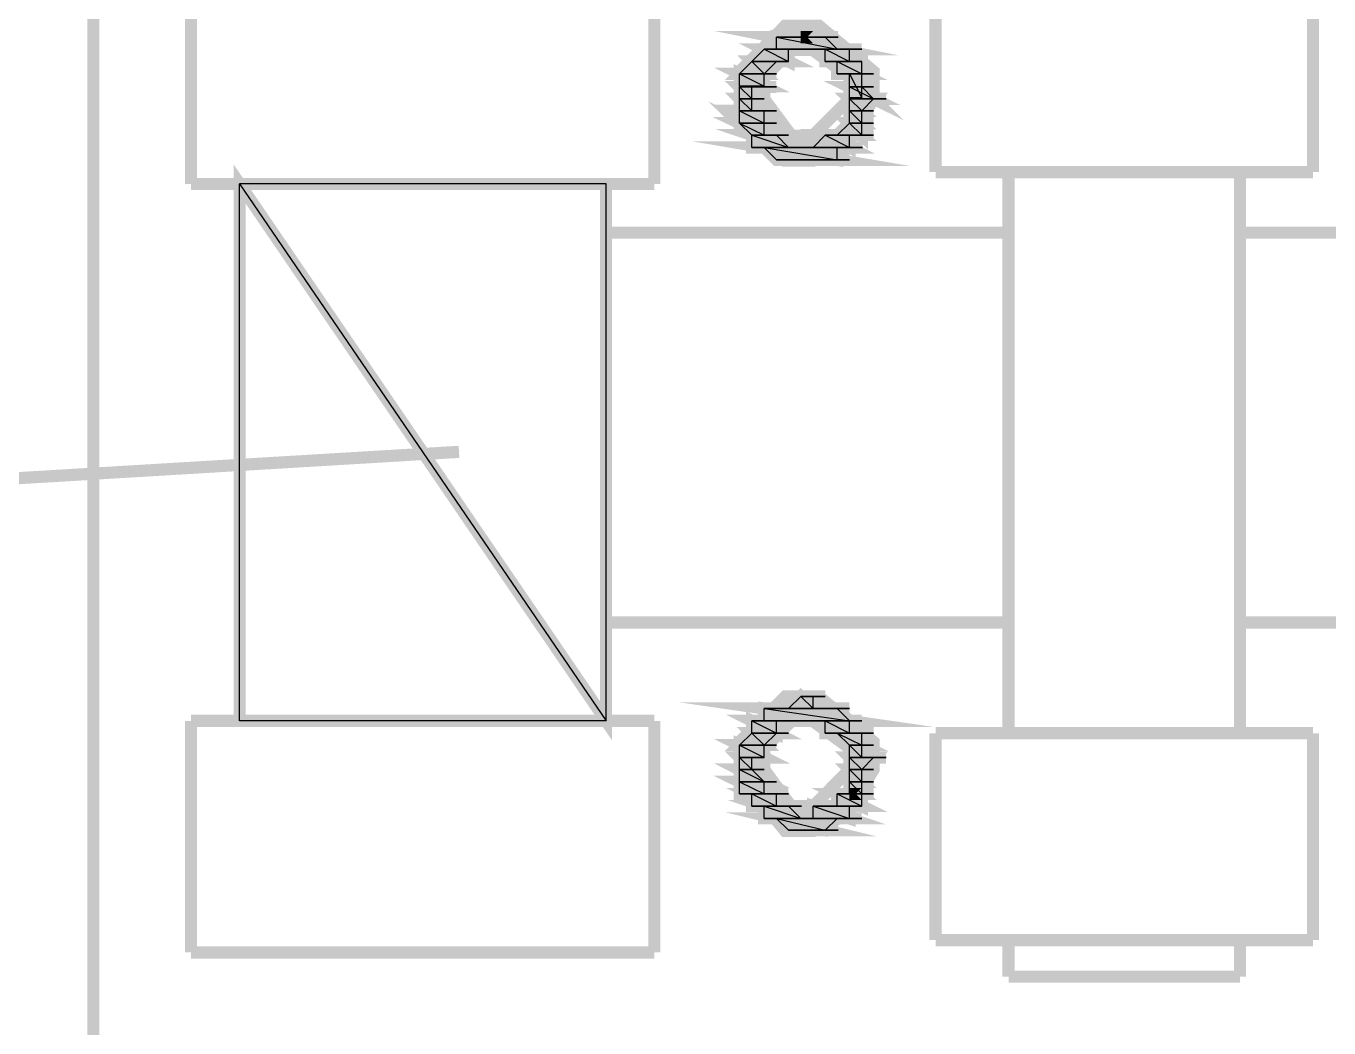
# Model space of a CAD drawing. Header units: metres. Extents: x -593 to 248, y 430 to 1024.
# Drawn here: x -12.604 to -8.075, y 685.48 to 688.962 of the extents above; entities that cross this region are included whole.
import ezdxf

# ---------------------------------------------------------------- set-up
doc = ezdxf.new("R2010")
doc.units = ezdxf.units.M
doc.header["$MEASUREMENT"] = 0
doc.layers.add('C00-00-00-BLACK', color=7, linetype='Continuous')
doc.layers.add('CFF-00-00', color=1, linetype='Continuous')

msp = doc.modelspace()

# ---------------------------------------------------------------- linework, layer by layer
at = {"layer": 'C00-00-00-BLACK', "const_width": 0.0423}
for points in [[(-12.3696, 690.7014), (-12.3696, 681.5054)], [(-12.0306, 689.2194), (-12.0306, 688.4134)], [(-10.4198, 688.4134), (-10.4198, 689.2194)], [(-9.4426, 689.1784), (-9.4426, 688.4544)], [(-8.131, 688.4544), (-8.131, 689.1784)], [(-12.0306, 688.4134), (-10.4198, 688.4134)], [(-11.8612, 688.4134), (-11.8612, 686.5474)], [(-10.5877, 688.4134), (-10.5877, 686.5474)], [(-9.4426, 688.4544), (-8.131, 688.4544)], [(-9.189, 688.4544), (-9.189, 686.5044)], [(-8.3843, 686.5044), (-8.3843, 688.4544)], [(-9.189, 688.2444), (-10.5877, 688.2444)], [(-10.5877, 688.2444), (-10.5877, 686.8894)], [(-7.154, 688.2444), (-8.3843, 688.2444)], [(-10.5877, 686.8894), (-9.189, 686.8894)], [(-8.3843, 686.8894), (-7.154, 686.8894)], [(-10.4198, 686.5474), (-12.0306, 686.5474)], [(-12.0306, 686.5474), (-12.0306, 685.7424)], [(-10.4198, 685.7424), (-10.4198, 686.5474)], [(-8.131, 686.5044), (-9.4426, 686.5044)], [(-9.4426, 686.5044), (-9.4426, 685.7854)], [(-8.131, 685.7854), (-8.131, 686.5044)], [(-9.4426, 685.7854), (-8.131, 685.7854)], [(-9.189, 685.6584), (-9.189, 685.7854)], [(-9.189, 685.7854), (-8.3843, 685.7854)], [(-8.3843, 685.7854), (-8.3843, 685.6584)], [(-12.0306, 685.7424), (-10.4198, 685.7424)], [(-8.3843, 685.6584), (-9.189, 685.6584)]]:
    msp.add_lwpolyline(points, dxfattribs=at)
for points in [[(-9.6578, 688.7504), (-9.6578, 688.8044), (-9.8479, 688.9634), (-9.9111, 688.9634), (-9.9651, 688.9634), (-10.1235, 688.8044), (-10.1235, 688.7504), (-10.1235, 688.6874), (-9.9651, 688.4944), (-9.9111, 688.4944), (-9.8684, 688.4944), (-9.7375, 688.5754), (-9.6578, 688.7084), (-9.6578, 688.7504)], [(-9.8257, 688.9234), (-9.9954, 688.9234), (-9.7844, 688.8814), (-9.8257, 688.9234)], [(-9.9954, 688.9234), (-9.7844, 688.8814), (-9.9954, 688.8814), (-9.9954, 688.9234)], [(-9.9538, 688.9234), (-9.8257, 688.9234), (-9.9954, 688.9234), (-9.9538, 688.9234)], [(-9.9954, 688.9234), (-9.8257, 688.9234), (-9.7816, 688.9234), (-9.9954, 688.9234)], [(-9.8257, 688.9234), (-9.7816, 688.9234), (-9.9954, 688.9234), (-9.8257, 688.9234)], [(-9.9111, 688.9234), (-9.8684, 688.9234), (-9.9538, 688.9234), (-9.9111, 688.9234)], [(-9.8684, 688.9234), (-9.9538, 688.9234), (-9.8257, 688.9234), (-9.8684, 688.9234)], [(-9.9111, 688.9234), (-9.8684, 688.9234), (-9.8257, 688.9234), (-9.9111, 688.9234)], [(-9.8684, 688.9234), (-9.9111, 688.9234), (-9.8684, 688.9234)], [(-10.0381, 688.8814), (-9.9538, 688.8394), (-10.0808, 688.8394), (-10.0381, 688.8814)], [(-9.9538, 688.8814), (-10.0381, 688.8814), (-9.9538, 688.8394), (-9.9538, 688.8814)], [(-9.9954, 688.8814), (-9.7844, 688.8814), (-10.0381, 688.8814), (-9.9954, 688.8814)], [(-9.7417, 688.8814), (-9.6991, 688.8814), (-10.0381, 688.8814), (-9.7417, 688.8814)], [(-9.7417, 688.8814), (-10.0381, 688.8814), (-9.7844, 688.8814), (-9.7417, 688.8814)], [(-10.0381, 688.8814), (-9.7417, 688.8814), (-9.6991, 688.8814), (-10.0381, 688.8814)], [(-9.7417, 688.8814), (-9.6991, 688.8814), (-10.0381, 688.8814), (-9.7417, 688.8814)], [(-9.9538, 688.8814), (-9.9111, 688.8814), (-10.0381, 688.8814), (-9.9538, 688.8814)], [(-9.9538, 688.8814), (-10.0381, 688.8814), (-9.9111, 688.8814), (-9.9538, 688.8814)], [(-10.0381, 688.8814), (-9.9538, 688.8814), (-9.9111, 688.8814), (-10.0381, 688.8814)], [(-9.9538, 688.8814), (-9.9111, 688.8814), (-10.0381, 688.8814), (-9.9538, 688.8814)], [(-9.7417, 688.7504), (-9.7417, 688.7844), (-9.8698, 688.8794), (-9.9111, 688.8794), (-9.9428, 688.8794), (-10.0381, 688.7844), (-10.0381, 688.7504), (-10.0381, 688.7084), (-9.9428, 688.5804), (-9.9111, 688.5804), (-9.8698, 688.5804), (-9.7417, 688.7084), (-9.7417, 688.7504)], [(-9.7844, 688.8814), (-9.9954, 688.8814), (-9.7844, 688.8814)], [(-9.7417, 688.8814), (-9.9111, 688.8814), (-9.7417, 688.8814)], [(-9.9111, 688.8814), (-9.7417, 688.8814), (-9.8684, 688.8814), (-9.9111, 688.8814)], [(-9.7417, 688.8814), (-9.8257, 688.8814), (-9.7417, 688.8394), (-9.7417, 688.8814)], [(-9.7417, 688.8814), (-9.8684, 688.8814), (-9.7417, 688.8814)], [(-9.8684, 688.8814), (-9.7417, 688.8814), (-9.8257, 688.8814), (-9.8684, 688.8814)], [(-9.8257, 688.8814), (-9.7417, 688.8394), (-9.8257, 688.8394), (-9.8257, 688.8814)], [(-10.0808, 688.8394), (-10.0381, 688.7964), (-10.1235, 688.7964), (-10.0808, 688.8394)], [(-9.9954, 688.8394), (-10.0808, 688.8394), (-10.0381, 688.7964), (-9.9954, 688.8394)], [(-9.9954, 688.8394), (-9.9538, 688.8394), (-10.0808, 688.8394), (-9.9954, 688.8394)], [(-9.9954, 688.8394), (-10.0808, 688.8394), (-9.9538, 688.8394), (-9.9954, 688.8394)], [(-10.0808, 688.8394), (-9.9954, 688.8394), (-9.9538, 688.8394), (-10.0808, 688.8394)], [(-9.9954, 688.8394), (-9.9538, 688.8394), (-10.0808, 688.8394), (-9.9954, 688.8394)], [(-10.0808, 688.8394), (-9.9954, 688.8394), (-9.9538, 688.8394), (-10.0808, 688.8394)], [(-9.9954, 688.8394), (-9.9538, 688.8394), (-10.0808, 688.8394), (-9.9954, 688.8394)], [(-9.6991, 688.8394), (-9.7844, 688.8394), (-9.6991, 688.7964), (-9.6991, 688.8394)], [(-9.8257, 688.8394), (-9.7417, 688.8394), (-9.6991, 688.8394), (-9.8257, 688.8394)], [(-9.7417, 688.8394), (-9.6991, 688.8394), (-9.8257, 688.8394), (-9.7417, 688.8394)], [(-9.7417, 688.8394), (-9.8257, 688.8394), (-9.6991, 688.8394), (-9.7417, 688.8394)], [(-9.8257, 688.8394), (-9.6991, 688.8394), (-9.7844, 688.8394), (-9.8257, 688.8394)], [(-9.7844, 688.8394), (-9.6991, 688.7964), (-9.7844, 688.7964), (-9.7844, 688.8394)], [(-9.7417, 688.7964), (-9.6991, 688.7124), (-9.7417, 688.7124), (-9.7417, 688.7964)], [(-10.0381, 688.7964), (-10.1235, 688.7964), (-10.0381, 688.7534), (-10.0381, 688.7964)], [(-10.1235, 688.7964), (-10.0381, 688.7534), (-10.1235, 688.7534), (-10.1235, 688.7964)], [(-10.1235, 688.7964), (-10.0381, 688.7964), (-9.9954, 688.7964), (-10.1235, 688.7964)], [(-10.0381, 688.7964), (-9.9954, 688.7964), (-10.1235, 688.7964), (-10.0381, 688.7964)], [(-10.1235, 688.7504), (-10.0808, 688.7094), (-10.1235, 688.7094), (-10.1235, 688.7504)], [(-9.7844, 688.7964), (-9.6991, 688.7964), (-9.6578, 688.7964), (-9.7844, 688.7964)], [(-9.6991, 688.7964), (-9.6578, 688.7964), (-9.7844, 688.7964), (-9.6991, 688.7964)], [(-9.6991, 688.7964), (-9.7844, 688.7964), (-9.6991, 688.7964)], [(-9.7844, 688.7964), (-9.6991, 688.7964), (-9.7417, 688.7964), (-9.7844, 688.7964)], [(-9.6991, 688.7964), (-9.7417, 688.7964), (-9.6991, 688.7124), (-9.6991, 688.7964)], [(-10.0808, 688.7504), (-10.1235, 688.7504), (-10.0808, 688.7094), (-10.0808, 688.7504)], [(-10.1235, 688.7504), (-10.0381, 688.7504), (-9.9954, 688.7504), (-10.1235, 688.7504)], [(-10.0381, 688.7504), (-9.9954, 688.7504), (-10.1235, 688.7504), (-10.0381, 688.7504)], [(-10.0808, 688.7504), (-10.0381, 688.7504), (-10.1235, 688.7504), (-10.0808, 688.7504)], [(-10.0808, 688.7504), (-10.1235, 688.7504), (-10.0381, 688.7504), (-10.0808, 688.7504)], [(-10.1235, 688.7094), (-10.0808, 688.6674), (-10.1235, 688.6674), (-10.1235, 688.7094)], [(-9.6991, 688.7504), (-9.7417, 688.7504), (-9.6578, 688.7094), (-9.6991, 688.7504)], [(-9.7417, 688.7504), (-9.6578, 688.7094), (-9.7417, 688.7094), (-9.7417, 688.7504)], [(-9.7417, 688.7504), (-9.6991, 688.7504), (-9.6578, 688.7504), (-9.7417, 688.7504)], [(-9.6991, 688.7504), (-9.6578, 688.7504), (-9.7417, 688.7504), (-9.6991, 688.7504)], [(-9.7417, 688.7094), (-9.6991, 688.6674), (-9.7417, 688.6674), (-9.7417, 688.7094)], [(-10.0808, 688.7094), (-10.1235, 688.7094), (-10.0808, 688.6674), (-10.0808, 688.7094)], [(-10.1235, 688.7094), (-10.0808, 688.7094), (-10.0381, 688.7094), (-10.1235, 688.7094)], [(-10.0808, 688.7094), (-10.0381, 688.7094), (-10.1235, 688.7094), (-10.0808, 688.7094)], [(-9.6578, 688.7094), (-9.7417, 688.7094), (-9.6991, 688.6674), (-9.6578, 688.7094)], [(-9.7417, 688.7094), (-9.6578, 688.7094), (-9.6148, 688.7094), (-9.7417, 688.7094)], [(-9.6578, 688.7094), (-9.6148, 688.7094), (-9.7417, 688.7094), (-9.6578, 688.7094)], [(-9.7417, 688.6674), (-9.6991, 688.6244), (-9.7417, 688.6244), (-9.7417, 688.6674)], [(-10.1235, 688.6244), (-10.0381, 688.5834), (-10.0808, 688.5834), (-10.1235, 688.6244)], [(-10.0381, 688.6674), (-10.1235, 688.6674), (-10.0381, 688.6244), (-10.0381, 688.6674)], [(-10.1235, 688.6674), (-10.0381, 688.6244), (-10.1235, 688.6244), (-10.1235, 688.6674)], [(-10.0381, 688.6674), (-9.9954, 688.6674), (-10.1235, 688.6674), (-10.0381, 688.6674)], [(-10.0381, 688.6674), (-10.1235, 688.6674), (-10.0808, 688.6674), (-10.0381, 688.6674)], [(-10.1235, 688.6674), (-10.0381, 688.6674), (-9.9954, 688.6674), (-10.1235, 688.6674)], [(-10.0381, 688.6674), (-9.9954, 688.6674), (-10.1235, 688.6674), (-10.0381, 688.6674)], [(-9.6991, 688.6674), (-9.7417, 688.6674), (-9.6991, 688.6244), (-9.6991, 688.6674)], [(-9.7417, 688.6674), (-9.6991, 688.6674), (-9.6578, 688.6674), (-9.7417, 688.6674)], [(-9.6991, 688.6674), (-9.6578, 688.6674), (-9.7417, 688.6674), (-9.6991, 688.6674)], [(-9.7417, 688.6674), (-9.6991, 688.6674), (-9.6578, 688.6674), (-9.7417, 688.6674)], [(-9.6991, 688.6674), (-9.6578, 688.6674), (-9.7417, 688.6674), (-9.6991, 688.6674)], [(-10.0381, 688.6244), (-10.1235, 688.6244), (-10.0381, 688.5834), (-10.0381, 688.6244)], [(-10.1235, 688.6244), (-10.0381, 688.6244), (-9.9954, 688.6244), (-10.1235, 688.6244)], [(-10.0381, 688.6244), (-9.9954, 688.6244), (-10.1235, 688.6244), (-10.0381, 688.6244)], [(-9.7417, 688.6244), (-9.6991, 688.5834), (-9.7844, 688.5834), (-9.7417, 688.6244)], [(-9.6991, 688.6244), (-9.7417, 688.6244), (-9.6991, 688.5834), (-9.6991, 688.6244)], [(-9.7417, 688.6244), (-9.6991, 688.6244), (-9.6578, 688.6244), (-9.7417, 688.6244)], [(-9.6991, 688.6244), (-9.6578, 688.6244), (-9.7417, 688.6244), (-9.6991, 688.6244)], [(-9.9954, 688.5834), (-10.0808, 688.5834), (-9.9538, 688.5404), (-9.9954, 688.5834)], [(-10.0808, 688.5834), (-9.9538, 688.5404), (-10.0808, 688.5404), (-10.0808, 688.5834)], [(-9.9954, 688.5834), (-9.9538, 688.5834), (-10.0808, 688.5834), (-9.9954, 688.5834)], [(-9.9954, 688.5834), (-10.0808, 688.5834), (-10.0381, 688.5834), (-9.9954, 688.5834)], [(-10.0808, 688.5834), (-9.9954, 688.5834), (-9.9538, 688.5834), (-10.0808, 688.5834)], [(-9.9954, 688.5834), (-9.9538, 688.5834), (-10.0808, 688.5834), (-9.9954, 688.5834)], [(-10.0381, 688.5404), (-9.7844, 688.4974), (-9.9954, 688.4974), (-10.0381, 688.5404)], [(-9.8257, 688.5834), (-9.7417, 688.5404), (-9.8684, 688.5404), (-9.8257, 688.5834)], [(-9.7417, 688.5834), (-9.8257, 688.5834), (-9.7417, 688.5404), (-9.7417, 688.5834)], [(-9.7844, 688.5834), (-9.7417, 688.5834), (-9.8257, 688.5834), (-9.7844, 688.5834)], [(-9.8257, 688.5834), (-9.7417, 688.5834), (-9.6991, 688.5834), (-9.8257, 688.5834)], [(-9.7417, 688.5834), (-9.6991, 688.5834), (-9.8257, 688.5834), (-9.7417, 688.5834)], [(-9.7844, 688.5834), (-9.6991, 688.5834), (-9.6578, 688.5834), (-9.7844, 688.5834)], [(-9.6991, 688.5834), (-9.6578, 688.5834), (-9.7844, 688.5834), (-9.6991, 688.5834)], [(-9.7844, 688.5834), (-9.6991, 688.5834), (-9.6578, 688.5834), (-9.7844, 688.5834)], [(-9.6991, 688.5834), (-9.6578, 688.5834), (-9.7844, 688.5834), (-9.6991, 688.5834)], [(-9.6991, 688.5834), (-9.7844, 688.5834), (-9.7417, 688.5834), (-9.6991, 688.5834)], [(-9.7844, 688.5404), (-10.0381, 688.5404), (-9.7844, 688.4974), (-9.7844, 688.5404)], [(-10.0808, 688.5404), (-9.9513, 688.5404), (-9.9083, 688.5404), (-10.0808, 688.5404)], [(-9.9513, 688.5404), (-9.9083, 688.5404), (-10.0808, 688.5404), (-9.9513, 688.5404)], [(-9.9538, 688.5404), (-10.0808, 688.5404), (-9.9538, 688.5404)], [(-10.0808, 688.5404), (-9.9538, 688.5404), (-10.0381, 688.5404), (-10.0808, 688.5404)], [(-9.9111, 688.5404), (-9.8684, 688.5404), (-10.0381, 688.5404), (-9.9111, 688.5404)], [(-9.9111, 688.5404), (-10.0381, 688.5404), (-9.9538, 688.5404), (-9.9111, 688.5404)], [(-10.0381, 688.5404), (-9.9083, 688.5404), (-9.8656, 688.5404), (-10.0381, 688.5404)], [(-9.9083, 688.5404), (-9.8656, 688.5404), (-10.0381, 688.5404), (-9.9083, 688.5404)], [(-10.0381, 688.5404), (-9.7417, 688.5404), (-9.6991, 688.5404), (-10.0381, 688.5404)], [(-9.7417, 688.5404), (-9.6991, 688.5404), (-10.0381, 688.5404), (-9.7417, 688.5404)], [(-9.7844, 688.5404), (-9.7417, 688.5404), (-10.0381, 688.5404), (-9.7844, 688.5404)], [(-9.7844, 688.5404), (-10.0381, 688.5404), (-9.7417, 688.5404), (-9.7844, 688.5404)], [(-9.8684, 688.5404), (-9.7417, 688.5404), (-9.9111, 688.5404), (-9.8684, 688.5404)], [(-9.8684, 688.5404), (-9.7389, 688.5404), (-9.6962, 688.5404), (-9.8684, 688.5404)], [(-9.7389, 688.5404), (-9.6962, 688.5404), (-9.8684, 688.5404), (-9.7389, 688.5404)], [(-9.7417, 688.5404), (-9.8684, 688.5404), (-9.7417, 688.5404)], [(-11.8612, 688.4134), (-10.5877, 686.5474), (-11.8612, 686.5474), (-11.8612, 688.4134)], [(-9.9954, 688.4974), (-9.7844, 688.4974), (-9.7417, 688.4974), (-9.9954, 688.4974)], [(-9.7844, 688.4974), (-9.7417, 688.4974), (-9.9954, 688.4974), (-9.7844, 688.4974)], [(-9.7844, 688.4974), (-9.9954, 688.4974), (-9.8257, 688.4974), (-9.7844, 688.4974)], [(-9.9954, 688.4974), (-9.8257, 688.4974), (-9.9538, 688.4974), (-9.9954, 688.4974)], [(-9.9538, 688.4974), (-9.8243, 688.4974), (-9.7816, 688.4974), (-9.9538, 688.4974)], [(-9.8243, 688.4974), (-9.7816, 688.4974), (-9.9538, 688.4974), (-9.8243, 688.4974)], [(-9.8257, 688.4974), (-9.9538, 688.4974), (-9.8684, 688.4974), (-9.8257, 688.4974)], [(-9.9538, 688.4974), (-9.8684, 688.4974), (-9.9111, 688.4974), (-9.9538, 688.4974)], [(-9.9111, 688.4974), (-9.8684, 688.4974), (-9.8257, 688.4974), (-9.9111, 688.4974)], [(-10.5877, 688.4134), (-11.8612, 688.4134), (-10.5877, 686.5474), (-10.5877, 688.4134)], [(-9.6578, 686.4204), (-9.6578, 686.4744), (-9.8479, 686.6324), (-9.9111, 686.6324), (-9.9651, 686.6324), (-10.1235, 686.4744), (-10.1235, 686.4204), (-10.1235, 686.3574), (-9.9651, 686.1644), (-9.9111, 686.1644), (-9.8684, 686.1644), (-9.7375, 686.2454), (-9.6578, 686.3784), (-9.6578, 686.4204)], [(-9.9111, 686.6324), (-9.8684, 686.5904), (-9.9538, 686.5904), (-9.9111, 686.6324)], [(-9.8684, 686.6324), (-9.9111, 686.6324), (-9.8684, 686.5904), (-9.8684, 686.6324)], [(-9.9111, 686.6324), (-9.8684, 686.6324), (-9.8257, 686.6324), (-9.9111, 686.6324)], [(-9.7844, 686.5904), (-10.0381, 686.5904), (-9.7417, 686.5474), (-9.7844, 686.5904)], [(-10.0808, 686.5474), (-9.9954, 686.5044), (-10.0808, 686.5044), (-10.0808, 686.5474)], [(-10.0381, 686.5904), (-9.7417, 686.5474), (-10.0381, 686.5474), (-10.0381, 686.5904)], [(-9.9954, 686.5904), (-9.7844, 686.5904), (-10.0381, 686.5904), (-9.9954, 686.5904)], [(-9.7844, 686.5904), (-9.7417, 686.5904), (-9.9979, 686.5904), (-9.7844, 686.5904)], [(-9.7844, 686.5904), (-9.9979, 686.5904), (-9.8257, 686.5904), (-9.7844, 686.5904)], [(-9.9538, 686.5904), (-9.8257, 686.5904), (-9.9954, 686.5904), (-9.9538, 686.5904)], [(-9.9954, 686.5904), (-9.8257, 686.5904), (-9.7816, 686.5904), (-9.9954, 686.5904)], [(-9.8257, 686.5904), (-9.7816, 686.5904), (-9.9954, 686.5904), (-9.8257, 686.5904)], [(-9.7844, 686.5904), (-9.9954, 686.5904), (-9.7844, 686.5904)], [(-9.8684, 686.5904), (-9.9538, 686.5904), (-9.8257, 686.5904), (-9.8684, 686.5904)], [(-9.7844, 686.5044), (-9.6991, 686.4634), (-9.7417, 686.4634), (-9.7844, 686.5044)], [(-9.8257, 686.5474), (-9.7417, 686.5044), (-9.8257, 686.5044), (-9.8257, 686.5474)], [(-10.0808, 686.5044), (-10.0381, 686.4634), (-10.1235, 686.4634), (-10.0808, 686.5044)], [(-9.9954, 686.5474), (-10.0808, 686.5474), (-9.9954, 686.5044), (-9.9954, 686.5474)], [(-10.0381, 686.5474), (-9.9538, 686.5474), (-10.0808, 686.5474), (-10.0381, 686.5474)], [(-9.9954, 686.5474), (-9.9538, 686.5474), (-10.0808, 686.5474), (-9.9954, 686.5474)], [(-9.9954, 686.5474), (-10.0808, 686.5474), (-9.9538, 686.5474), (-9.9954, 686.5474)], [(-9.7417, 686.4204), (-9.7417, 686.4524), (-9.8698, 686.5474), (-9.9111, 686.5474), (-9.9428, 686.5474), (-10.0381, 686.4524), (-10.0381, 686.4204), (-10.0381, 686.3784), (-9.9428, 686.2484), (-9.9111, 686.2484), (-9.8698, 686.2484), (-9.7417, 686.3784), (-9.7417, 686.4204)], [(-10.0381, 686.5474), (-9.7417, 686.5474), (-9.6991, 686.5474), (-10.0381, 686.5474)], [(-9.7417, 686.5474), (-9.6991, 686.5474), (-10.0381, 686.5474), (-9.7417, 686.5474)], [(-9.9538, 686.5474), (-9.9111, 686.5474), (-10.0381, 686.5474), (-9.9538, 686.5474)], [(-9.9538, 686.5474), (-10.0381, 686.5474), (-9.9111, 686.5474), (-9.9538, 686.5474)], [(-10.0381, 686.5474), (-9.9538, 686.5474), (-9.9111, 686.5474), (-10.0381, 686.5474)], [(-9.9538, 686.5474), (-9.9111, 686.5474), (-10.0381, 686.5474), (-9.9538, 686.5474)], [(-9.9538, 686.5474), (-10.0381, 686.5474), (-9.9538, 686.5474)], [(-9.7417, 686.5474), (-9.9111, 686.5474), (-9.7417, 686.5474)], [(-9.9111, 686.5474), (-9.7417, 686.5474), (-9.8684, 686.5474), (-9.9111, 686.5474)], [(-9.7417, 686.5474), (-9.8257, 686.5474), (-9.7417, 686.5044), (-9.7417, 686.5474)], [(-9.7417, 686.5474), (-9.8684, 686.5474), (-9.7417, 686.5474)], [(-9.8684, 686.5474), (-9.7417, 686.5474), (-9.8257, 686.5474), (-9.8684, 686.5474)], [(-9.8257, 686.5474), (-9.7417, 686.5474), (-9.6991, 686.5474), (-9.8257, 686.5474)], [(-9.7417, 686.5474), (-9.6991, 686.5474), (-9.8257, 686.5474), (-9.7417, 686.5474)], [(-10.1235, 686.4634), (-10.0381, 686.4204), (-10.1235, 686.4204), (-10.1235, 686.4634)], [(-9.9954, 686.5044), (-10.0808, 686.5044), (-10.0381, 686.4634), (-9.9954, 686.5044)], [(-10.0808, 686.5044), (-9.9954, 686.5044), (-9.9538, 686.5044), (-10.0808, 686.5044)], [(-9.9954, 686.5044), (-9.9538, 686.5044), (-10.0808, 686.5044), (-9.9954, 686.5044)], [(-9.6991, 686.5044), (-9.7844, 686.5044), (-9.6991, 686.4634), (-9.6991, 686.5044)], [(-9.7417, 686.5044), (-9.8257, 686.5044), (-9.6991, 686.5044), (-9.7417, 686.5044)], [(-9.8257, 686.5044), (-9.6991, 686.5044), (-9.7844, 686.5044), (-9.8257, 686.5044)], [(-9.7844, 686.5044), (-9.6991, 686.5044), (-9.6578, 686.5044), (-9.7844, 686.5044)], [(-9.6991, 686.5044), (-9.6578, 686.5044), (-9.7844, 686.5044), (-9.6991, 686.5044)], [(-9.7844, 686.5044), (-9.6991, 686.5044), (-9.6578, 686.5044), (-9.7844, 686.5044)], [(-9.6991, 686.5044), (-9.6578, 686.5044), (-9.7844, 686.5044), (-9.6991, 686.5044)], [(-9.7417, 686.4634), (-9.6991, 686.4204), (-9.7417, 686.4204), (-9.7417, 686.4634)], [(-10.0381, 686.4634), (-10.1235, 686.4634), (-10.0381, 686.4204), (-10.0381, 686.4634)], [(-10.0808, 686.4204), (-10.1235, 686.4204), (-10.0808, 686.3784), (-10.0808, 686.4204)], [(-10.1235, 686.4634), (-10.0381, 686.4634), (-9.9954, 686.4634), (-10.1235, 686.4634)], [(-10.0381, 686.4634), (-9.9954, 686.4634), (-10.1235, 686.4634), (-10.0381, 686.4634)], [(-10.1235, 686.4634), (-10.0381, 686.4634), (-9.9954, 686.4634), (-10.1235, 686.4634)], [(-10.0381, 686.4634), (-9.9954, 686.4634), (-10.1235, 686.4634), (-10.0381, 686.4634)], [(-10.1235, 686.4204), (-10.0808, 686.3784), (-10.1235, 686.3784), (-10.1235, 686.4204)], [(-10.0808, 686.4204), (-10.0381, 686.4204), (-10.1235, 686.4204), (-10.0808, 686.4204)], [(-10.0808, 686.4204), (-10.1235, 686.4204), (-10.0381, 686.4204), (-10.0808, 686.4204)], [(-9.6578, 686.4204), (-9.7417, 686.4204), (-9.6991, 686.3784), (-9.6578, 686.4204)], [(-9.6991, 686.4634), (-9.7417, 686.4634), (-9.6991, 686.4204), (-9.6991, 686.4634)], [(-9.7417, 686.4634), (-9.6991, 686.4634), (-9.6578, 686.4634), (-9.7417, 686.4634)], [(-9.6991, 686.4634), (-9.6578, 686.4634), (-9.7417, 686.4634), (-9.6991, 686.4634)], [(-9.7417, 686.4204), (-9.6991, 686.3784), (-9.7417, 686.3784), (-9.7417, 686.4204)], [(-9.6578, 686.4204), (-9.6148, 686.4204), (-9.7417, 686.4204), (-9.6578, 686.4204)], [(-9.6578, 686.4204), (-9.7417, 686.4204), (-9.6991, 686.4204), (-9.6578, 686.4204)], [(-9.7417, 686.4204), (-9.6578, 686.4204), (-9.6148, 686.4204), (-9.7417, 686.4204)], [(-9.6578, 686.4204), (-9.6148, 686.4204), (-9.7417, 686.4204), (-9.6578, 686.4204)], [(-10.0808, 686.3784), (-10.1235, 686.3784), (-10.0381, 686.3354), (-10.0808, 686.3784)], [(-10.1235, 686.3784), (-10.0381, 686.3354), (-10.1235, 686.3354), (-10.1235, 686.3784)], [(-10.1235, 686.3784), (-10.0808, 686.3784), (-10.0381, 686.3784), (-10.1235, 686.3784)], [(-10.0808, 686.3784), (-10.0381, 686.3784), (-10.1235, 686.3784), (-10.0808, 686.3784)], [(-10.1235, 686.3784), (-10.0808, 686.3784), (-10.0381, 686.3784), (-10.1235, 686.3784)], [(-10.0808, 686.3784), (-10.0381, 686.3784), (-10.1235, 686.3784), (-10.0808, 686.3784)], [(-9.6991, 686.3784), (-9.7417, 686.3784), (-9.6991, 686.3354), (-9.6991, 686.3784)], [(-9.7417, 686.3784), (-9.6991, 686.3354), (-9.7417, 686.3354), (-9.7417, 686.3784)], [(-9.7417, 686.3784), (-9.6991, 686.3784), (-9.6578, 686.3784), (-9.7417, 686.3784)], [(-9.6991, 686.3784), (-9.6578, 686.3784), (-9.7417, 686.3784), (-9.6991, 686.3784)], [(-10.0381, 686.3354), (-10.1235, 686.3354), (-10.0381, 686.2934), (-10.0381, 686.3354)], [(-10.1235, 686.3354), (-10.0381, 686.2934), (-10.1235, 686.2934), (-10.1235, 686.3354)], [(-10.1235, 686.3354), (-10.0381, 686.3354), (-9.9954, 686.3354), (-10.1235, 686.3354)], [(-10.0381, 686.3354), (-9.9954, 686.3354), (-10.1235, 686.3354), (-10.0381, 686.3354)], [(-9.6991, 686.3354), (-9.7417, 686.3354), (-9.6991, 686.2934), (-9.6991, 686.3354)], [(-9.7417, 686.3354), (-9.6991, 686.2934), (-9.7417, 686.2934), (-9.7417, 686.3354)], [(-9.7417, 686.3354), (-9.6991, 686.3354), (-9.6578, 686.3354), (-9.7417, 686.3354)], [(-9.6991, 686.3354), (-9.6578, 686.3354), (-9.7417, 686.3354), (-9.6991, 686.3354)], [(-9.9954, 686.2934), (-10.0808, 686.2934), (-9.9954, 686.2514), (-9.9954, 686.2934)], [(-10.1235, 686.2934), (-10.0381, 686.2934), (-9.9954, 686.2934), (-10.1235, 686.2934)], [(-10.0381, 686.2934), (-9.9954, 686.2934), (-10.1235, 686.2934), (-10.0381, 686.2934)], [(-10.0381, 686.2934), (-10.1235, 686.2934), (-10.0381, 686.2934)], [(-10.1235, 686.2934), (-10.0381, 686.2934), (-10.0808, 686.2934), (-10.1235, 686.2934)], [(-10.0808, 686.2934), (-9.9954, 686.2514), (-10.0808, 686.2514), (-10.0808, 686.2934)], [(-9.9954, 686.2934), (-9.9538, 686.2934), (-10.0808, 686.2934), (-9.9954, 686.2934)], [(-9.9954, 686.2934), (-10.0808, 686.2934), (-10.0381, 686.2934), (-9.9954, 686.2934)], [(-9.6991, 686.2934), (-9.7844, 686.2934), (-9.6991, 686.2514), (-9.6991, 686.2934)], [(-9.7844, 686.2934), (-9.6991, 686.2514), (-9.7844, 686.2514), (-9.7844, 686.2934)], [(-9.7417, 686.2934), (-9.6991, 686.2934), (-9.7844, 686.2934), (-9.7417, 686.2934)], [(-9.7844, 686.2934), (-9.6991, 686.2934), (-9.6578, 686.2934), (-9.7844, 686.2934)], [(-9.6991, 686.2934), (-9.6578, 686.2934), (-9.7844, 686.2934), (-9.6991, 686.2934)], [(-9.6991, 686.2934), (-9.7417, 686.2934), (-9.6991, 686.2934)], [(-9.9538, 686.2514), (-10.0381, 686.2514), (-9.9111, 686.2084), (-9.9538, 686.2514)], [(-9.9538, 686.2514), (-9.9111, 686.2514), (-10.0808, 686.2514), (-9.9538, 686.2514)], [(-9.9538, 686.2514), (-10.0808, 686.2514), (-9.9954, 686.2514), (-9.9538, 686.2514)], [(-10.0808, 686.2514), (-9.9513, 686.2514), (-9.9083, 686.2514), (-10.0808, 686.2514)], [(-9.9513, 686.2514), (-9.9083, 686.2514), (-10.0808, 686.2514), (-9.9513, 686.2514)], [(-9.9538, 686.2514), (-10.0808, 686.2514), (-9.9538, 686.2514)], [(-10.0808, 686.2514), (-9.9538, 686.2514), (-10.0381, 686.2514), (-10.0808, 686.2514)], [(-10.0381, 686.2514), (-9.9111, 686.2084), (-10.0381, 686.2084), (-10.0381, 686.2514)], [(-9.7417, 686.2514), (-9.8684, 686.2514), (-9.7417, 686.2084), (-9.7417, 686.2514)], [(-9.8684, 686.2514), (-9.7417, 686.2084), (-9.8684, 686.2084), (-9.8684, 686.2514)], [(-9.8257, 686.2514), (-9.7417, 686.2514), (-9.8684, 686.2514), (-9.8257, 686.2514)], [(-9.7844, 686.2514), (-9.7417, 686.2514), (-9.8257, 686.2514), (-9.7844, 686.2514)], [(-9.8257, 686.2514), (-9.7417, 686.2514), (-9.6991, 686.2514), (-9.8257, 686.2514)], [(-9.7417, 686.2514), (-9.6991, 686.2514), (-9.8257, 686.2514), (-9.7417, 686.2514)], [(-9.7417, 686.2514), (-9.8257, 686.2514), (-9.7417, 686.2514)], [(-9.6991, 686.2514), (-9.7844, 686.2514), (-9.7417, 686.2514), (-9.6991, 686.2514)], [(-9.7844, 686.2084), (-9.9954, 686.2084), (-9.8257, 686.1674), (-9.7844, 686.2084)], [(-9.9954, 686.2084), (-9.8257, 686.1674), (-9.9538, 686.1674), (-9.9954, 686.2084)], [(-10.0381, 686.2084), (-9.9083, 686.2084), (-9.8656, 686.2084), (-10.0381, 686.2084)], [(-9.9083, 686.2084), (-9.8656, 686.2084), (-10.0381, 686.2084), (-9.9083, 686.2084)], [(-10.0381, 686.2084), (-9.7417, 686.2084), (-9.6991, 686.2084), (-10.0381, 686.2084)], [(-9.7417, 686.2084), (-9.6991, 686.2084), (-10.0381, 686.2084), (-9.7417, 686.2084)], [(-9.7844, 686.2084), (-9.7417, 686.2084), (-10.0381, 686.2084), (-9.7844, 686.2084)], [(-9.7844, 686.2084), (-10.0381, 686.2084), (-9.7417, 686.2084), (-9.7844, 686.2084)], [(-9.7844, 686.2084), (-10.0381, 686.2084), (-9.7844, 686.2084)], [(-10.0381, 686.2084), (-9.7844, 686.2084), (-9.9954, 686.2084), (-10.0381, 686.2084)], [(-9.9954, 686.2084), (-9.7844, 686.2084), (-9.7417, 686.2084), (-9.9954, 686.2084)], [(-9.7844, 686.2084), (-9.7417, 686.2084), (-9.9954, 686.2084), (-9.7844, 686.2084)], [(-9.8684, 686.2084), (-9.7417, 686.2084), (-9.9111, 686.2084), (-9.8684, 686.2084)], [(-9.7417, 686.2084), (-9.8684, 686.2084), (-9.7417, 686.2084)], [(-9.9538, 686.1674), (-9.8243, 686.1674), (-9.7816, 686.1674), (-9.9538, 686.1674)], [(-9.8243, 686.1674), (-9.7816, 686.1674), (-9.9538, 686.1674), (-9.8243, 686.1674)], [(-9.8257, 686.1674), (-9.9538, 686.1674), (-9.8684, 686.1674), (-9.8257, 686.1674)], [(-9.9538, 686.1674), (-9.8684, 686.1674), (-9.9111, 686.1674), (-9.9538, 686.1674)], [(-9.9111, 686.1674), (-9.8684, 686.1674), (-9.8257, 686.1674), (-9.9111, 686.1674)]]:
    msp.add_lwpolyline(points, close=True, dxfattribs=at)
at = {"layer": 'C00-00-00-BLACK'}
for points in [[(-9.9538, 688.9234), (-9.8257, 688.9234), (-9.9954, 688.9234), (-9.9538, 688.9234)], [(-9.9954, 688.9234), (-9.8257, 688.9234), (-9.7816, 688.9234), (-9.9954, 688.9234)], [(-9.8257, 688.9234), (-9.7816, 688.9234), (-9.9954, 688.9234), (-9.8257, 688.9234)], [(-9.8257, 688.9234), (-9.9954, 688.9234), (-9.7844, 688.8814), (-9.8257, 688.9234)], [(-9.9954, 688.9234), (-9.7844, 688.8814), (-9.9954, 688.8814), (-9.9954, 688.9234)], [(-9.9111, 688.9234), (-9.8684, 688.9234), (-9.9538, 688.9234), (-9.9111, 688.9234)], [(-9.8684, 688.9234), (-9.9538, 688.9234), (-9.8257, 688.9234), (-9.8684, 688.9234)], [(-9.9111, 688.9234), (-9.8684, 688.9234), (-9.8257, 688.9234), (-9.9111, 688.9234)], [(-9.8684, 688.9234), (-9.9111, 688.9234), (-9.8684, 688.9234)], [(-10.0381, 688.8814), (-9.9538, 688.8394), (-10.0808, 688.8394), (-10.0381, 688.8814)], [(-9.9954, 688.8814), (-9.7844, 688.8814), (-10.0381, 688.8814), (-9.9954, 688.8814)], [(-9.7417, 688.8814), (-9.6991, 688.8814), (-10.0381, 688.8814), (-9.7417, 688.8814)], [(-9.7417, 688.8814), (-10.0381, 688.8814), (-9.7844, 688.8814), (-9.7417, 688.8814)], [(-10.0381, 688.8814), (-9.7417, 688.8814), (-9.6991, 688.8814), (-10.0381, 688.8814)], [(-9.7417, 688.8814), (-9.6991, 688.8814), (-10.0381, 688.8814), (-9.7417, 688.8814)], [(-9.9538, 688.8814), (-9.9111, 688.8814), (-10.0381, 688.8814), (-9.9538, 688.8814)], [(-9.9538, 688.8814), (-10.0381, 688.8814), (-9.9111, 688.8814), (-9.9538, 688.8814)], [(-10.0381, 688.8814), (-9.9538, 688.8814), (-9.9111, 688.8814), (-10.0381, 688.8814)], [(-9.9538, 688.8814), (-9.9111, 688.8814), (-10.0381, 688.8814), (-9.9538, 688.8814)], [(-9.9538, 688.8814), (-10.0381, 688.8814), (-9.9538, 688.8394), (-9.9538, 688.8814)], [(-9.7844, 688.8814), (-9.9954, 688.8814), (-9.7844, 688.8814)], [(-9.7417, 688.8814), (-9.9111, 688.8814), (-9.7417, 688.8814)], [(-9.9111, 688.8814), (-9.7417, 688.8814), (-9.8684, 688.8814), (-9.9111, 688.8814)], [(-9.7417, 688.8814), (-9.8684, 688.8814), (-9.7417, 688.8814)], [(-9.8684, 688.8814), (-9.7417, 688.8814), (-9.8257, 688.8814), (-9.8684, 688.8814)], [(-9.7417, 688.8814), (-9.8257, 688.8814), (-9.7417, 688.8394), (-9.7417, 688.8814)], [(-9.8257, 688.8814), (-9.7417, 688.8394), (-9.8257, 688.8394), (-9.8257, 688.8814)], [(-10.0808, 688.8394), (-10.0381, 688.7964), (-10.1235, 688.7964), (-10.0808, 688.8394)], [(-10.1235, 688.7964), (-10.0381, 688.7964), (-9.9954, 688.7964), (-10.1235, 688.7964)], [(-10.0381, 688.7964), (-9.9954, 688.7964), (-10.1235, 688.7964), (-10.0381, 688.7964)], [(-10.0381, 688.7964), (-10.1235, 688.7964), (-10.0381, 688.7534), (-10.0381, 688.7964)], [(-10.1235, 688.7964), (-10.0381, 688.7534), (-10.1235, 688.7534), (-10.1235, 688.7964)], [(-9.9954, 688.8394), (-9.9538, 688.8394), (-10.0808, 688.8394), (-9.9954, 688.8394)], [(-9.9954, 688.8394), (-10.0808, 688.8394), (-9.9538, 688.8394), (-9.9954, 688.8394)], [(-10.0808, 688.8394), (-9.9954, 688.8394), (-9.9538, 688.8394), (-10.0808, 688.8394)], [(-9.9954, 688.8394), (-9.9538, 688.8394), (-10.0808, 688.8394), (-9.9954, 688.8394)], [(-10.0808, 688.8394), (-9.9954, 688.8394), (-9.9538, 688.8394), (-10.0808, 688.8394)], [(-9.9954, 688.8394), (-9.9538, 688.8394), (-10.0808, 688.8394), (-9.9954, 688.8394)], [(-9.9954, 688.8394), (-10.0808, 688.8394), (-10.0381, 688.7964), (-9.9954, 688.8394)], [(-9.8257, 688.8394), (-9.7417, 688.8394), (-9.6991, 688.8394), (-9.8257, 688.8394)], [(-9.7417, 688.8394), (-9.6991, 688.8394), (-9.8257, 688.8394), (-9.7417, 688.8394)], [(-9.7417, 688.8394), (-9.8257, 688.8394), (-9.6991, 688.8394), (-9.7417, 688.8394)], [(-9.8257, 688.8394), (-9.6991, 688.8394), (-9.7844, 688.8394), (-9.8257, 688.8394)], [(-9.6991, 688.8394), (-9.7844, 688.8394), (-9.6991, 688.7964), (-9.6991, 688.8394)], [(-9.7844, 688.8394), (-9.6991, 688.7964), (-9.7844, 688.7964), (-9.7844, 688.8394)], [(-9.7844, 688.7964), (-9.6991, 688.7964), (-9.6578, 688.7964), (-9.7844, 688.7964)], [(-9.6991, 688.7964), (-9.6578, 688.7964), (-9.7844, 688.7964), (-9.6991, 688.7964)], [(-9.6991, 688.7964), (-9.7844, 688.7964), (-9.6991, 688.7964)], [(-9.7844, 688.7964), (-9.6991, 688.7964), (-9.7417, 688.7964), (-9.7844, 688.7964)], [(-9.6991, 688.7964), (-9.7417, 688.7964), (-9.6991, 688.7124), (-9.6991, 688.7964)], [(-9.7417, 688.7964), (-9.6991, 688.7124), (-9.7417, 688.7124), (-9.7417, 688.7964)], [(-10.1235, 688.7504), (-10.0381, 688.7504), (-9.9954, 688.7504), (-10.1235, 688.7504)], [(-10.0381, 688.7504), (-9.9954, 688.7504), (-10.1235, 688.7504), (-10.0381, 688.7504)], [(-10.0808, 688.7504), (-10.0381, 688.7504), (-10.1235, 688.7504), (-10.0808, 688.7504)], [(-10.0808, 688.7504), (-10.1235, 688.7504), (-10.0381, 688.7504), (-10.0808, 688.7504)], [(-10.0808, 688.7504), (-10.1235, 688.7504), (-10.0808, 688.7094), (-10.0808, 688.7504)], [(-10.1235, 688.7504), (-10.0808, 688.7094), (-10.1235, 688.7094), (-10.1235, 688.7504)], [(-9.7417, 688.7504), (-9.6991, 688.7504), (-9.6578, 688.7504), (-9.7417, 688.7504)], [(-9.6991, 688.7504), (-9.6578, 688.7504), (-9.7417, 688.7504), (-9.6991, 688.7504)], [(-9.6991, 688.7504), (-9.7417, 688.7504), (-9.6578, 688.7094), (-9.6991, 688.7504)], [(-9.7417, 688.7504), (-9.6578, 688.7094), (-9.7417, 688.7094), (-9.7417, 688.7504)], [(-10.1235, 688.7094), (-10.0808, 688.7094), (-10.0381, 688.7094), (-10.1235, 688.7094)], [(-10.0808, 688.7094), (-10.0381, 688.7094), (-10.1235, 688.7094), (-10.0808, 688.7094)], [(-10.0808, 688.7094), (-10.1235, 688.7094), (-10.0808, 688.6674), (-10.0808, 688.7094)], [(-10.1235, 688.7094), (-10.0808, 688.6674), (-10.1235, 688.6674), (-10.1235, 688.7094)], [(-9.7417, 688.7094), (-9.6578, 688.7094), (-9.6148, 688.7094), (-9.7417, 688.7094)], [(-9.6578, 688.7094), (-9.6148, 688.7094), (-9.7417, 688.7094), (-9.6578, 688.7094)], [(-9.6578, 688.7094), (-9.7417, 688.7094), (-9.6991, 688.6674), (-9.6578, 688.7094)], [(-9.7417, 688.7094), (-9.6991, 688.6674), (-9.7417, 688.6674), (-9.7417, 688.7094)], [(-10.0381, 688.6674), (-9.9954, 688.6674), (-10.1235, 688.6674), (-10.0381, 688.6674)], [(-10.0381, 688.6674), (-10.1235, 688.6674), (-10.0808, 688.6674), (-10.0381, 688.6674)], [(-10.1235, 688.6674), (-10.0381, 688.6674), (-9.9954, 688.6674), (-10.1235, 688.6674)], [(-10.0381, 688.6674), (-9.9954, 688.6674), (-10.1235, 688.6674), (-10.0381, 688.6674)], [(-10.0381, 688.6674), (-10.1235, 688.6674), (-10.0381, 688.6244), (-10.0381, 688.6674)], [(-10.1235, 688.6674), (-10.0381, 688.6244), (-10.1235, 688.6244), (-10.1235, 688.6674)], [(-9.7417, 688.6674), (-9.6991, 688.6674), (-9.6578, 688.6674), (-9.7417, 688.6674)], [(-9.6991, 688.6674), (-9.6578, 688.6674), (-9.7417, 688.6674), (-9.6991, 688.6674)], [(-9.7417, 688.6674), (-9.6991, 688.6674), (-9.6578, 688.6674), (-9.7417, 688.6674)], [(-9.6991, 688.6674), (-9.6578, 688.6674), (-9.7417, 688.6674), (-9.6991, 688.6674)], [(-9.6991, 688.6674), (-9.7417, 688.6674), (-9.6991, 688.6244), (-9.6991, 688.6674)], [(-9.7417, 688.6674), (-9.6991, 688.6244), (-9.7417, 688.6244), (-9.7417, 688.6674)], [(-10.1235, 688.6244), (-10.0381, 688.6244), (-9.9954, 688.6244), (-10.1235, 688.6244)], [(-10.0381, 688.6244), (-9.9954, 688.6244), (-10.1235, 688.6244), (-10.0381, 688.6244)], [(-10.0381, 688.6244), (-10.1235, 688.6244), (-10.0381, 688.5834), (-10.0381, 688.6244)], [(-10.1235, 688.6244), (-10.0381, 688.5834), (-10.0808, 688.5834), (-10.1235, 688.6244)], [(-9.7417, 688.6244), (-9.6991, 688.5834), (-9.7844, 688.5834), (-9.7417, 688.6244)], [(-9.7417, 688.6244), (-9.6991, 688.6244), (-9.6578, 688.6244), (-9.7417, 688.6244)], [(-9.6991, 688.6244), (-9.6578, 688.6244), (-9.7417, 688.6244), (-9.6991, 688.6244)], [(-9.6991, 688.6244), (-9.7417, 688.6244), (-9.6991, 688.5834), (-9.6991, 688.6244)], [(-9.9954, 688.5834), (-9.9538, 688.5834), (-10.0808, 688.5834), (-9.9954, 688.5834)], [(-9.9954, 688.5834), (-10.0808, 688.5834), (-10.0381, 688.5834), (-9.9954, 688.5834)], [(-10.0808, 688.5834), (-9.9954, 688.5834), (-9.9538, 688.5834), (-10.0808, 688.5834)], [(-9.9954, 688.5834), (-9.9538, 688.5834), (-10.0808, 688.5834), (-9.9954, 688.5834)], [(-9.9954, 688.5834), (-10.0808, 688.5834), (-9.9538, 688.5404), (-9.9954, 688.5834)], [(-10.0808, 688.5834), (-9.9538, 688.5404), (-10.0808, 688.5404), (-10.0808, 688.5834)], [(-9.8257, 688.5834), (-9.7417, 688.5404), (-9.8684, 688.5404), (-9.8257, 688.5834)], [(-9.7844, 688.5834), (-9.7417, 688.5834), (-9.8257, 688.5834), (-9.7844, 688.5834)], [(-9.8257, 688.5834), (-9.7417, 688.5834), (-9.6991, 688.5834), (-9.8257, 688.5834)], [(-9.7417, 688.5834), (-9.6991, 688.5834), (-9.8257, 688.5834), (-9.7417, 688.5834)], [(-9.7417, 688.5834), (-9.8257, 688.5834), (-9.7417, 688.5404), (-9.7417, 688.5834)], [(-9.7844, 688.5834), (-9.6991, 688.5834), (-9.6578, 688.5834), (-9.7844, 688.5834)], [(-9.6991, 688.5834), (-9.6578, 688.5834), (-9.7844, 688.5834), (-9.6991, 688.5834)], [(-9.7844, 688.5834), (-9.6991, 688.5834), (-9.6578, 688.5834), (-9.7844, 688.5834)], [(-9.6991, 688.5834), (-9.6578, 688.5834), (-9.7844, 688.5834), (-9.6991, 688.5834)], [(-9.6991, 688.5834), (-9.7844, 688.5834), (-9.7417, 688.5834), (-9.6991, 688.5834)], [(-10.0808, 688.5404), (-9.9513, 688.5404), (-9.9083, 688.5404), (-10.0808, 688.5404)], [(-9.9513, 688.5404), (-9.9083, 688.5404), (-10.0808, 688.5404), (-9.9513, 688.5404)], [(-9.9538, 688.5404), (-10.0808, 688.5404), (-9.9538, 688.5404)], [(-10.0808, 688.5404), (-9.9538, 688.5404), (-10.0381, 688.5404), (-10.0808, 688.5404)], [(-9.9111, 688.5404), (-9.8684, 688.5404), (-10.0381, 688.5404), (-9.9111, 688.5404)], [(-9.9111, 688.5404), (-10.0381, 688.5404), (-9.9538, 688.5404), (-9.9111, 688.5404)], [(-10.0381, 688.5404), (-9.9083, 688.5404), (-9.8656, 688.5404), (-10.0381, 688.5404)], [(-9.9083, 688.5404), (-9.8656, 688.5404), (-10.0381, 688.5404), (-9.9083, 688.5404)], [(-10.0381, 688.5404), (-9.7417, 688.5404), (-9.6991, 688.5404), (-10.0381, 688.5404)], [(-9.7417, 688.5404), (-9.6991, 688.5404), (-10.0381, 688.5404), (-9.7417, 688.5404)], [(-9.7844, 688.5404), (-9.7417, 688.5404), (-10.0381, 688.5404), (-9.7844, 688.5404)], [(-9.7844, 688.5404), (-10.0381, 688.5404), (-9.7417, 688.5404), (-9.7844, 688.5404)], [(-9.7844, 688.5404), (-10.0381, 688.5404), (-9.7844, 688.4974), (-9.7844, 688.5404)], [(-10.0381, 688.5404), (-9.7844, 688.4974), (-9.9954, 688.4974), (-10.0381, 688.5404)], [(-9.8684, 688.5404), (-9.7417, 688.5404), (-9.9111, 688.5404), (-9.8684, 688.5404)], [(-9.8684, 688.5404), (-9.7389, 688.5404), (-9.6962, 688.5404), (-9.8684, 688.5404)], [(-9.7389, 688.5404), (-9.6962, 688.5404), (-9.8684, 688.5404), (-9.7389, 688.5404)], [(-9.7417, 688.5404), (-9.8684, 688.5404), (-9.7417, 688.5404)], [(-9.9954, 688.4974), (-9.7844, 688.4974), (-9.7417, 688.4974), (-9.9954, 688.4974)], [(-9.7844, 688.4974), (-9.7417, 688.4974), (-9.9954, 688.4974), (-9.7844, 688.4974)], [(-9.7844, 688.4974), (-9.9954, 688.4974), (-9.8257, 688.4974), (-9.7844, 688.4974)], [(-9.9954, 688.4974), (-9.8257, 688.4974), (-9.9538, 688.4974), (-9.9954, 688.4974)], [(-9.9538, 688.4974), (-9.8243, 688.4974), (-9.7816, 688.4974), (-9.9538, 688.4974)], [(-9.8243, 688.4974), (-9.7816, 688.4974), (-9.9538, 688.4974), (-9.8243, 688.4974)], [(-9.8257, 688.4974), (-9.9538, 688.4974), (-9.8684, 688.4974), (-9.8257, 688.4974)], [(-9.9538, 688.4974), (-9.8684, 688.4974), (-9.9111, 688.4974), (-9.9538, 688.4974)], [(-9.9111, 688.4974), (-9.8684, 688.4974), (-9.8257, 688.4974), (-9.9111, 688.4974)], [(-10.5877, 688.4134), (-11.8612, 688.4134), (-10.5877, 686.5474), (-10.5877, 688.4134)], [(-11.8612, 688.4134), (-10.5877, 686.5474), (-11.8612, 686.5474), (-11.8612, 688.4134)], [(-9.9111, 686.6324), (-9.8684, 686.5904), (-9.9538, 686.5904), (-9.9111, 686.6324)], [(-9.9111, 686.6324), (-9.8684, 686.6324), (-9.8257, 686.6324), (-9.9111, 686.6324)], [(-9.8684, 686.6324), (-9.9111, 686.6324), (-9.8684, 686.5904), (-9.8684, 686.6324)], [(-9.9954, 686.5904), (-9.7844, 686.5904), (-10.0381, 686.5904), (-9.9954, 686.5904)], [(-9.7844, 686.5904), (-10.0381, 686.5904), (-9.7417, 686.5474), (-9.7844, 686.5904)], [(-10.0381, 686.5904), (-9.7417, 686.5474), (-10.0381, 686.5474), (-10.0381, 686.5904)], [(-9.7844, 686.5904), (-9.7417, 686.5904), (-9.9979, 686.5904), (-9.7844, 686.5904)], [(-9.7844, 686.5904), (-9.9979, 686.5904), (-9.8257, 686.5904), (-9.7844, 686.5904)], [(-9.9538, 686.5904), (-9.8257, 686.5904), (-9.9954, 686.5904), (-9.9538, 686.5904)], [(-9.9954, 686.5904), (-9.8257, 686.5904), (-9.7816, 686.5904), (-9.9954, 686.5904)], [(-9.8257, 686.5904), (-9.7816, 686.5904), (-9.9954, 686.5904), (-9.8257, 686.5904)], [(-9.7844, 686.5904), (-9.9954, 686.5904), (-9.7844, 686.5904)], [(-9.8684, 686.5904), (-9.9538, 686.5904), (-9.8257, 686.5904), (-9.8684, 686.5904)], [(-10.0381, 686.5474), (-9.9538, 686.5474), (-10.0808, 686.5474), (-10.0381, 686.5474)], [(-9.9954, 686.5474), (-9.9538, 686.5474), (-10.0808, 686.5474), (-9.9954, 686.5474)], [(-9.9954, 686.5474), (-10.0808, 686.5474), (-9.9538, 686.5474), (-9.9954, 686.5474)], [(-9.9954, 686.5474), (-10.0808, 686.5474), (-9.9954, 686.5044), (-9.9954, 686.5474)], [(-10.0808, 686.5474), (-9.9954, 686.5044), (-10.0808, 686.5044), (-10.0808, 686.5474)], [(-10.0381, 686.5474), (-9.7417, 686.5474), (-9.6991, 686.5474), (-10.0381, 686.5474)], [(-9.7417, 686.5474), (-9.6991, 686.5474), (-10.0381, 686.5474), (-9.7417, 686.5474)], [(-9.9538, 686.5474), (-9.9111, 686.5474), (-10.0381, 686.5474), (-9.9538, 686.5474)], [(-9.9538, 686.5474), (-10.0381, 686.5474), (-9.9111, 686.5474), (-9.9538, 686.5474)], [(-10.0381, 686.5474), (-9.9538, 686.5474), (-9.9111, 686.5474), (-10.0381, 686.5474)], [(-9.9538, 686.5474), (-9.9111, 686.5474), (-10.0381, 686.5474), (-9.9538, 686.5474)], [(-9.9538, 686.5474), (-10.0381, 686.5474), (-9.9538, 686.5474)], [(-9.7417, 686.5474), (-9.9111, 686.5474), (-9.7417, 686.5474)], [(-9.9111, 686.5474), (-9.7417, 686.5474), (-9.8684, 686.5474), (-9.9111, 686.5474)], [(-9.7417, 686.5474), (-9.8684, 686.5474), (-9.7417, 686.5474)], [(-9.8684, 686.5474), (-9.7417, 686.5474), (-9.8257, 686.5474), (-9.8684, 686.5474)], [(-9.8257, 686.5474), (-9.7417, 686.5474), (-9.6991, 686.5474), (-9.8257, 686.5474)], [(-9.7417, 686.5474), (-9.6991, 686.5474), (-9.8257, 686.5474), (-9.7417, 686.5474)], [(-9.7417, 686.5474), (-9.8257, 686.5474), (-9.7417, 686.5044), (-9.7417, 686.5474)], [(-9.8257, 686.5474), (-9.7417, 686.5044), (-9.8257, 686.5044), (-9.8257, 686.5474)], [(-10.0808, 686.5044), (-10.0381, 686.4634), (-10.1235, 686.4634), (-10.0808, 686.5044)], [(-10.0808, 686.5044), (-9.9954, 686.5044), (-9.9538, 686.5044), (-10.0808, 686.5044)], [(-9.9954, 686.5044), (-9.9538, 686.5044), (-10.0808, 686.5044), (-9.9954, 686.5044)], [(-9.9954, 686.5044), (-10.0808, 686.5044), (-10.0381, 686.4634), (-9.9954, 686.5044)], [(-9.7417, 686.5044), (-9.8257, 686.5044), (-9.6991, 686.5044), (-9.7417, 686.5044)], [(-9.8257, 686.5044), (-9.6991, 686.5044), (-9.7844, 686.5044), (-9.8257, 686.5044)], [(-9.7844, 686.5044), (-9.6991, 686.5044), (-9.6578, 686.5044), (-9.7844, 686.5044)], [(-9.6991, 686.5044), (-9.6578, 686.5044), (-9.7844, 686.5044), (-9.6991, 686.5044)], [(-9.7844, 686.5044), (-9.6991, 686.5044), (-9.6578, 686.5044), (-9.7844, 686.5044)], [(-9.6991, 686.5044), (-9.6578, 686.5044), (-9.7844, 686.5044), (-9.6991, 686.5044)], [(-9.6991, 686.5044), (-9.7844, 686.5044), (-9.6991, 686.4634), (-9.6991, 686.5044)], [(-9.7844, 686.5044), (-9.6991, 686.4634), (-9.7417, 686.4634), (-9.7844, 686.5044)], [(-10.1235, 686.4634), (-10.0381, 686.4634), (-9.9954, 686.4634), (-10.1235, 686.4634)], [(-10.0381, 686.4634), (-9.9954, 686.4634), (-10.1235, 686.4634), (-10.0381, 686.4634)], [(-10.1235, 686.4634), (-10.0381, 686.4634), (-9.9954, 686.4634), (-10.1235, 686.4634)], [(-10.0381, 686.4634), (-9.9954, 686.4634), (-10.1235, 686.4634), (-10.0381, 686.4634)], [(-10.0381, 686.4634), (-10.1235, 686.4634), (-10.0381, 686.4204), (-10.0381, 686.4634)], [(-10.1235, 686.4634), (-10.0381, 686.4204), (-10.1235, 686.4204), (-10.1235, 686.4634)], [(-9.7417, 686.4634), (-9.6991, 686.4634), (-9.6578, 686.4634), (-9.7417, 686.4634)], [(-9.6991, 686.4634), (-9.6578, 686.4634), (-9.7417, 686.4634), (-9.6991, 686.4634)], [(-9.6991, 686.4634), (-9.7417, 686.4634), (-9.6991, 686.4204), (-9.6991, 686.4634)], [(-9.7417, 686.4634), (-9.6991, 686.4204), (-9.7417, 686.4204), (-9.7417, 686.4634)], [(-10.0808, 686.4204), (-10.0381, 686.4204), (-10.1235, 686.4204), (-10.0808, 686.4204)], [(-10.0808, 686.4204), (-10.1235, 686.4204), (-10.0381, 686.4204), (-10.0808, 686.4204)], [(-10.0808, 686.4204), (-10.1235, 686.4204), (-10.0808, 686.3784), (-10.0808, 686.4204)], [(-10.1235, 686.4204), (-10.0808, 686.3784), (-10.1235, 686.3784), (-10.1235, 686.4204)], [(-9.6578, 686.4204), (-9.6148, 686.4204), (-9.7417, 686.4204), (-9.6578, 686.4204)], [(-9.6578, 686.4204), (-9.7417, 686.4204), (-9.6991, 686.4204), (-9.6578, 686.4204)], [(-9.7417, 686.4204), (-9.6578, 686.4204), (-9.6148, 686.4204), (-9.7417, 686.4204)], [(-9.6578, 686.4204), (-9.6148, 686.4204), (-9.7417, 686.4204), (-9.6578, 686.4204)], [(-9.6578, 686.4204), (-9.7417, 686.4204), (-9.6991, 686.3784), (-9.6578, 686.4204)], [(-9.7417, 686.4204), (-9.6991, 686.3784), (-9.7417, 686.3784), (-9.7417, 686.4204)], [(-10.1235, 686.3784), (-10.0808, 686.3784), (-10.0381, 686.3784), (-10.1235, 686.3784)], [(-10.0808, 686.3784), (-10.0381, 686.3784), (-10.1235, 686.3784), (-10.0808, 686.3784)], [(-10.1235, 686.3784), (-10.0808, 686.3784), (-10.0381, 686.3784), (-10.1235, 686.3784)], [(-10.0808, 686.3784), (-10.0381, 686.3784), (-10.1235, 686.3784), (-10.0808, 686.3784)], [(-10.0808, 686.3784), (-10.1235, 686.3784), (-10.0381, 686.3354), (-10.0808, 686.3784)], [(-10.1235, 686.3784), (-10.0381, 686.3354), (-10.1235, 686.3354), (-10.1235, 686.3784)], [(-9.7417, 686.3784), (-9.6991, 686.3784), (-9.6578, 686.3784), (-9.7417, 686.3784)], [(-9.6991, 686.3784), (-9.6578, 686.3784), (-9.7417, 686.3784), (-9.6991, 686.3784)], [(-9.6991, 686.3784), (-9.7417, 686.3784), (-9.6991, 686.3354), (-9.6991, 686.3784)], [(-9.7417, 686.3784), (-9.6991, 686.3354), (-9.7417, 686.3354), (-9.7417, 686.3784)], [(-10.1235, 686.3354), (-10.0381, 686.3354), (-9.9954, 686.3354), (-10.1235, 686.3354)], [(-10.0381, 686.3354), (-9.9954, 686.3354), (-10.1235, 686.3354), (-10.0381, 686.3354)], [(-10.0381, 686.3354), (-10.1235, 686.3354), (-10.0381, 686.2934), (-10.0381, 686.3354)], [(-10.1235, 686.3354), (-10.0381, 686.2934), (-10.1235, 686.2934), (-10.1235, 686.3354)], [(-9.7417, 686.3354), (-9.6991, 686.3354), (-9.6578, 686.3354), (-9.7417, 686.3354)], [(-9.6991, 686.3354), (-9.6578, 686.3354), (-9.7417, 686.3354), (-9.6991, 686.3354)], [(-9.6991, 686.3354), (-9.7417, 686.3354), (-9.6991, 686.2934), (-9.6991, 686.3354)], [(-9.7417, 686.3354), (-9.6991, 686.2934), (-9.7417, 686.2934), (-9.7417, 686.3354)], [(-10.1235, 686.2934), (-10.0381, 686.2934), (-9.9954, 686.2934), (-10.1235, 686.2934)], [(-10.0381, 686.2934), (-9.9954, 686.2934), (-10.1235, 686.2934), (-10.0381, 686.2934)], [(-10.0381, 686.2934), (-10.1235, 686.2934), (-10.0381, 686.2934)], [(-10.1235, 686.2934), (-10.0381, 686.2934), (-10.0808, 686.2934), (-10.1235, 686.2934)], [(-9.9954, 686.2934), (-9.9538, 686.2934), (-10.0808, 686.2934), (-9.9954, 686.2934)], [(-9.9954, 686.2934), (-10.0808, 686.2934), (-10.0381, 686.2934), (-9.9954, 686.2934)], [(-9.9954, 686.2934), (-10.0808, 686.2934), (-9.9954, 686.2514), (-9.9954, 686.2934)], [(-10.0808, 686.2934), (-9.9954, 686.2514), (-10.0808, 686.2514), (-10.0808, 686.2934)], [(-9.7417, 686.2934), (-9.6991, 686.2934), (-9.7844, 686.2934), (-9.7417, 686.2934)], [(-9.7844, 686.2934), (-9.6991, 686.2934), (-9.6578, 686.2934), (-9.7844, 686.2934)], [(-9.6991, 686.2934), (-9.6578, 686.2934), (-9.7844, 686.2934), (-9.6991, 686.2934)], [(-9.6991, 686.2934), (-9.7844, 686.2934), (-9.6991, 686.2514), (-9.6991, 686.2934)], [(-9.7844, 686.2934), (-9.6991, 686.2514), (-9.7844, 686.2514), (-9.7844, 686.2934)], [(-9.6991, 686.2934), (-9.7417, 686.2934), (-9.6991, 686.2934)], [(-9.9538, 686.2514), (-9.9111, 686.2514), (-10.0808, 686.2514), (-9.9538, 686.2514)], [(-9.9538, 686.2514), (-10.0808, 686.2514), (-9.9954, 686.2514), (-9.9538, 686.2514)], [(-10.0808, 686.2514), (-9.9513, 686.2514), (-9.9083, 686.2514), (-10.0808, 686.2514)], [(-9.9513, 686.2514), (-9.9083, 686.2514), (-10.0808, 686.2514), (-9.9513, 686.2514)], [(-9.9538, 686.2514), (-10.0808, 686.2514), (-9.9538, 686.2514)], [(-10.0808, 686.2514), (-9.9538, 686.2514), (-10.0381, 686.2514), (-10.0808, 686.2514)], [(-9.9538, 686.2514), (-10.0381, 686.2514), (-9.9111, 686.2084), (-9.9538, 686.2514)], [(-10.0381, 686.2514), (-9.9111, 686.2084), (-10.0381, 686.2084), (-10.0381, 686.2514)], [(-9.8257, 686.2514), (-9.7417, 686.2514), (-9.8684, 686.2514), (-9.8257, 686.2514)], [(-9.7417, 686.2514), (-9.8684, 686.2514), (-9.7417, 686.2084), (-9.7417, 686.2514)], [(-9.8684, 686.2514), (-9.7417, 686.2084), (-9.8684, 686.2084), (-9.8684, 686.2514)], [(-9.7844, 686.2514), (-9.7417, 686.2514), (-9.8257, 686.2514), (-9.7844, 686.2514)], [(-9.8257, 686.2514), (-9.7417, 686.2514), (-9.6991, 686.2514), (-9.8257, 686.2514)], [(-9.7417, 686.2514), (-9.6991, 686.2514), (-9.8257, 686.2514), (-9.7417, 686.2514)], [(-9.7417, 686.2514), (-9.8257, 686.2514), (-9.7417, 686.2514)], [(-9.6991, 686.2514), (-9.7844, 686.2514), (-9.7417, 686.2514), (-9.6991, 686.2514)], [(-10.0381, 686.2084), (-9.9083, 686.2084), (-9.8656, 686.2084), (-10.0381, 686.2084)], [(-9.9083, 686.2084), (-9.8656, 686.2084), (-10.0381, 686.2084), (-9.9083, 686.2084)], [(-10.0381, 686.2084), (-9.7417, 686.2084), (-9.6991, 686.2084), (-10.0381, 686.2084)], [(-9.7417, 686.2084), (-9.6991, 686.2084), (-10.0381, 686.2084), (-9.7417, 686.2084)], [(-9.7844, 686.2084), (-9.7417, 686.2084), (-10.0381, 686.2084), (-9.7844, 686.2084)], [(-9.7844, 686.2084), (-10.0381, 686.2084), (-9.7417, 686.2084), (-9.7844, 686.2084)], [(-9.7844, 686.2084), (-10.0381, 686.2084), (-9.7844, 686.2084)], [(-10.0381, 686.2084), (-9.7844, 686.2084), (-9.9954, 686.2084), (-10.0381, 686.2084)], [(-9.9954, 686.2084), (-9.7844, 686.2084), (-9.7417, 686.2084), (-9.9954, 686.2084)], [(-9.7844, 686.2084), (-9.7417, 686.2084), (-9.9954, 686.2084), (-9.7844, 686.2084)], [(-9.7844, 686.2084), (-9.9954, 686.2084), (-9.8257, 686.1674), (-9.7844, 686.2084)], [(-9.9954, 686.2084), (-9.8257, 686.1674), (-9.9538, 686.1674), (-9.9954, 686.2084)], [(-9.8684, 686.2084), (-9.7417, 686.2084), (-9.9111, 686.2084), (-9.8684, 686.2084)], [(-9.7417, 686.2084), (-9.8684, 686.2084), (-9.7417, 686.2084)], [(-9.9538, 686.1674), (-9.8243, 686.1674), (-9.7816, 686.1674), (-9.9538, 686.1674)], [(-9.8243, 686.1674), (-9.7816, 686.1674), (-9.9538, 686.1674), (-9.8243, 686.1674)], [(-9.8257, 686.1674), (-9.9538, 686.1674), (-9.8684, 686.1674), (-9.8257, 686.1674)], [(-9.9538, 686.1674), (-9.8684, 686.1674), (-9.9111, 686.1674), (-9.9538, 686.1674)], [(-9.9111, 686.1674), (-9.8684, 686.1674), (-9.8257, 686.1674), (-9.9111, 686.1674)]]:
    msp.add_lwpolyline(points, close=True, dxfattribs=at)
at = {"layer": 'CFF-00-00', "const_width": 0.0423}
msp.add_lwpolyline([(-11.0989, 687.4824), (-24.6272, 686.6744)], dxfattribs=at)

doc.saveas('drawing.dxf')
